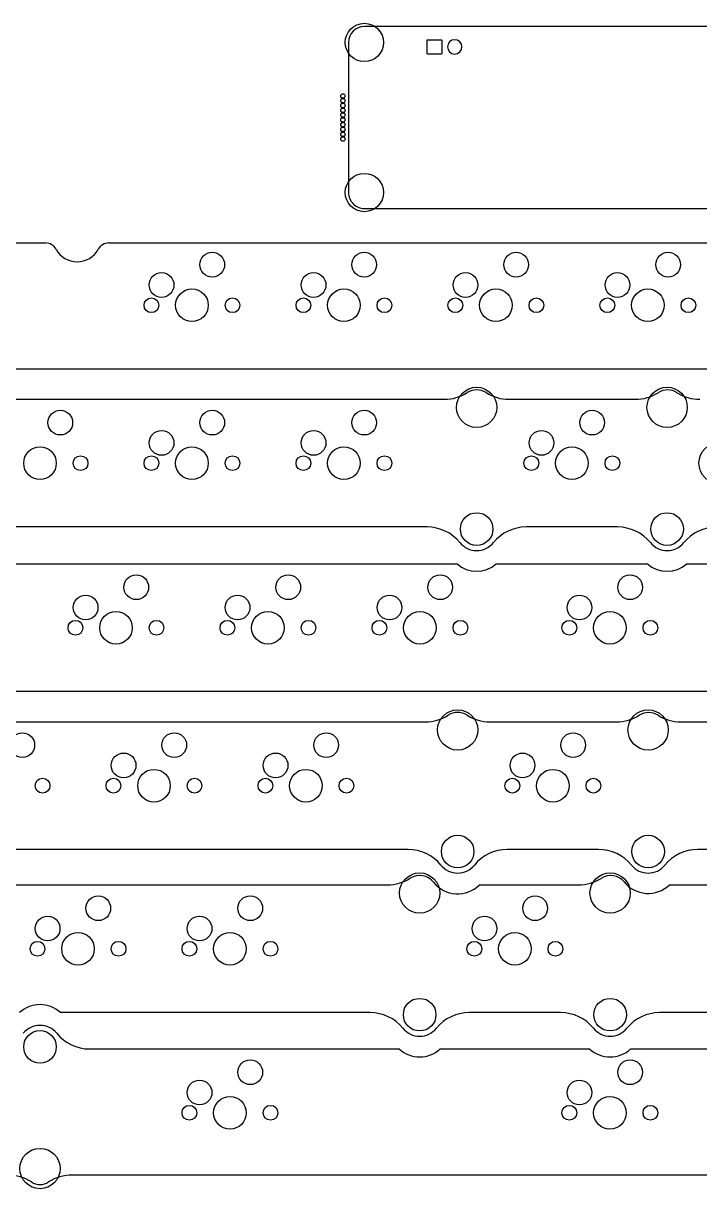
# Model space of a CAD drawing. Extents: x -22 to 351, y -111 to 35.
# Drawn here: x 188.4 to 273.2, y -110.7 to 35.3 of the extents above; entities that cross this region are included whole.
import ezdxf

# ---------------------------------------------------------------- set-up
doc = ezdxf.new("R2010")
doc.units = 0
doc.layers.add('BLACK', color=7, linetype='CONTINUOUS')

msp = doc.modelspace()

# ---------------------------------------------------------------- linework, layer by layer
at = {"layer": 'BLACK', "linetype": 'CONTINUOUS'}
for p, q in [((347.875, 34.925), (231.168, 34.925)), ((347.875, 34.925), (231.168, 34.925)), ((229.168, 32.925), (229.168, 14.125)), ((229.168, 32.925), (229.168, 14.125)), ((239.049, 33.225), (239.053, 33.2445)), ((239.049, 31.525), (239.049, 33.225)), ((239.053, 33.2445), (239.064, 33.2611)), ((239.064, 33.2611), (239.08, 33.2721)), ((239.08, 33.2721), (239.1, 33.276)), ((239.1, 33.276), (240.8, 33.276)), ((240.8, 33.276), (240.82, 33.2721)), ((240.82, 33.2721), (240.836, 33.2611)), ((240.836, 33.2611), (240.847, 33.2445)), ((240.847, 33.2445), (240.851, 33.225)), ((240.851, 33.225), (240.851, 31.525)), ((239.053, 31.5055), (239.049, 31.525)), ((239.064, 31.4889), (239.053, 31.5055)), ((239.08, 31.4779), (239.064, 31.4889)), ((239.1, 31.474), (239.08, 31.4779)), ((240.8, 31.474), (239.1, 31.474)), ((240.82, 31.4779), (240.8, 31.474)), ((240.836, 31.4889), (240.82, 31.4779)), ((240.847, 31.5055), (240.836, 31.4889)), ((240.851, 31.525), (240.847, 31.5055)), ((228.292, 26.0163), (228.293, 26.0177)), ((228.292, 26.0144), (228.292, 26.0163)), ((228.295, 26.0121), (228.292, 26.0144)), ((228.292, 25.8356), (228.294, 25.8378)), ((228.292, 25.8341), (228.292, 25.8356)), ((228.293, 25.8324), (228.292, 25.8341)), ((228.292, 25.4163), (228.293, 25.4177)), ((228.292, 25.4144), (228.292, 25.4163)), ((228.295, 25.4121), (228.292, 25.4144)), ((228.292, 25.2356), (228.294, 25.2378)), ((228.292, 25.2341), (228.292, 25.2356)), ((228.293, 25.2324), (228.292, 25.2341)), ((228.293, 26.0177), (228.295, 26.0174)), ((228.295, 25.8326), (228.293, 25.8324)), ((228.293, 25.4177), (228.295, 25.4174)), ((228.295, 25.2326), (228.293, 25.2324)), ((228.294, 25.8378), (228.328, 25.8989)), ((228.294, 25.2378), (228.328, 25.2989)), ((228.295, 26.0174), (228.363, 25.9719)), ((228.323, 25.968), (228.295, 26.0121)), ((228.363, 25.8781), (228.295, 25.8326)), ((228.295, 25.4174), (228.363, 25.3719)), ((228.323, 25.368), (228.295, 25.4121)), ((228.363, 25.2781), (228.295, 25.2326)), ((228.328, 25.8989), (228.323, 25.968)), ((228.328, 25.2989), (228.323, 25.368)), ((228.363, 25.9719), (228.468, 25.951)), ((228.468, 25.899), (228.363, 25.8781)), ((228.363, 25.3719), (228.468, 25.351)), ((228.468, 25.299), (228.363, 25.2781)), ((228.468, 25.951), (228.573, 25.9719)), ((228.573, 25.8781), (228.468, 25.899)), ((228.468, 25.351), (228.573, 25.3719)), ((228.573, 25.2781), (228.468, 25.299)), ((228.573, 25.9719), (228.641, 26.0174)), ((228.641, 25.8326), (228.573, 25.8781)), ((228.573, 25.3719), (228.641, 25.4174)), ((228.641, 25.2326), (228.573, 25.2781)), ((228.641, 26.0122), (228.608, 25.9511)), ((228.608, 25.9511), (228.613, 25.882)), ((228.641, 25.4122), (228.608, 25.3511)), ((228.608, 25.3511), (228.613, 25.282)), ((228.613, 25.882), (228.641, 25.8379)), ((228.613, 25.282), (228.641, 25.2379)), ((228.641, 26.0174), (228.643, 26.0176)), ((228.643, 26.0144), (228.641, 26.0122)), ((228.641, 25.8379), (228.643, 25.8356)), ((228.642, 25.8323), (228.641, 25.8326)), ((228.641, 25.4174), (228.643, 25.4176)), ((228.643, 25.4144), (228.641, 25.4122)), ((228.641, 25.2379), (228.643, 25.2356)), ((228.642, 25.2323), (228.641, 25.2326)), ((228.644, 25.8337), (228.642, 25.8323)), ((228.644, 25.2337), (228.642, 25.2323)), ((228.643, 26.0176), (228.644, 26.0159)), ((228.644, 26.0159), (228.643, 26.0144)), ((228.643, 25.8356), (228.644, 25.8337)), ((228.643, 25.4176), (228.644, 25.4159)), ((228.644, 25.4159), (228.643, 25.4144)), ((228.643, 25.2356), (228.644, 25.2337)), ((228.292, 24.8163), (228.293, 24.8177)), ((228.292, 24.8144), (228.292, 24.8163)), ((228.295, 24.8121), (228.292, 24.8144)), ((228.292, 24.6356), (228.294, 24.6378)), ((228.292, 24.6341), (228.292, 24.6356)), ((228.293, 24.6324), (228.292, 24.6341)), ((228.292, 24.2163), (228.293, 24.2177)), ((228.292, 24.2144), (228.292, 24.2163)), ((228.295, 24.2121), (228.292, 24.2144)), ((228.292, 24.0356), (228.294, 24.0378)), ((228.292, 24.0341), (228.292, 24.0356)), ((228.293, 24.0324), (228.292, 24.0341)), ((228.292, 23.6163), (228.293, 23.6177)), ((228.292, 23.6144), (228.292, 23.6163)), ((228.295, 23.6121), (228.292, 23.6144)), ((228.292, 23.4356), (228.294, 23.4378)), ((228.292, 23.4341), (228.292, 23.4356)), ((228.293, 23.4324), (228.292, 23.4341)), ((228.293, 24.8177), (228.295, 24.8174)), ((228.295, 24.6326), (228.293, 24.6324)), ((228.293, 24.2177), (228.295, 24.2174)), ((228.295, 24.0326), (228.293, 24.0324)), ((228.293, 23.6177), (228.295, 23.6174)), ((228.295, 23.4326), (228.293, 23.4324)), ((228.294, 24.6378), (228.328, 24.6989)), ((228.294, 24.0378), (228.328, 24.0989)), ((228.294, 23.4378), (228.328, 23.4989)), ((228.295, 24.8174), (228.363, 24.7719)), ((228.323, 24.768), (228.295, 24.8121)), ((228.363, 24.6781), (228.295, 24.6326)), ((228.295, 24.2174), (228.363, 24.1719)), ((228.323, 24.168), (228.295, 24.2121)), ((228.363, 24.0781), (228.295, 24.0326)), ((228.295, 23.6174), (228.363, 23.5719)), ((228.323, 23.568), (228.295, 23.6121)), ((228.363, 23.4781), (228.295, 23.4326)), ((228.328, 24.6989), (228.323, 24.768)), ((228.328, 24.0989), (228.323, 24.168)), ((228.328, 23.4989), (228.323, 23.568)), ((228.363, 24.7719), (228.468, 24.751)), ((228.468, 24.699), (228.363, 24.6781)), ((228.363, 24.1719), (228.468, 24.151)), ((228.468, 24.099), (228.363, 24.0781)), ((228.363, 23.5719), (228.468, 23.551)), ((228.468, 23.499), (228.363, 23.4781)), ((228.468, 24.751), (228.573, 24.7719)), ((228.573, 24.6781), (228.468, 24.699)), ((228.468, 24.151), (228.573, 24.1719)), ((228.573, 24.0781), (228.468, 24.099)), ((228.468, 23.551), (228.573, 23.5719)), ((228.573, 23.4781), (228.468, 23.499)), ((228.573, 24.7719), (228.641, 24.8174)), ((228.641, 24.6326), (228.573, 24.6781)), ((228.573, 24.1719), (228.641, 24.2174)), ((228.641, 24.0326), (228.573, 24.0781)), ((228.573, 23.5719), (228.641, 23.6174)), ((228.641, 23.4326), (228.573, 23.4781)), ((228.641, 24.8122), (228.608, 24.7511)), ((228.608, 24.7511), (228.613, 24.682)), ((228.641, 24.2122), (228.608, 24.1511)), ((228.608, 24.1511), (228.613, 24.082)), ((228.641, 23.6122), (228.608, 23.5511)), ((228.608, 23.5511), (228.613, 23.482)), ((228.613, 24.682), (228.641, 24.6379)), ((228.613, 24.082), (228.641, 24.0379)), ((228.613, 23.482), (228.641, 23.4379)), ((228.641, 24.8174), (228.643, 24.8176)), ((228.643, 24.8144), (228.641, 24.8122)), ((228.641, 24.6379), (228.643, 24.6356)), ((228.642, 24.6323), (228.641, 24.6326)), ((228.641, 24.2174), (228.643, 24.2176)), ((228.643, 24.2144), (228.641, 24.2122)), ((228.641, 24.0379), (228.643, 24.0356)), ((228.642, 24.0323), (228.641, 24.0326)), ((228.641, 23.6174), (228.643, 23.6176)), ((228.643, 23.6144), (228.641, 23.6122)), ((228.641, 23.4379), (228.643, 23.4356)), ((228.642, 23.4323), (228.641, 23.4326)), ((228.644, 24.6337), (228.642, 24.6323)), ((228.644, 24.0337), (228.642, 24.0323)), ((228.644, 23.4337), (228.642, 23.4323)), ((228.643, 24.8176), (228.644, 24.8159)), ((228.644, 24.8159), (228.643, 24.8144)), ((228.643, 24.6356), (228.644, 24.6337)), ((228.643, 24.2176), (228.644, 24.2159)), ((228.644, 24.2159), (228.643, 24.2144)), ((228.643, 24.0356), (228.644, 24.0337)), ((228.643, 23.6176), (228.644, 23.6159)), ((228.644, 23.6159), (228.643, 23.6144)), ((228.643, 23.4356), (228.644, 23.4337)), ((228.292, 23.0163), (228.293, 23.0177)), ((228.292, 23.0144), (228.292, 23.0163)), ((228.295, 23.0121), (228.292, 23.0144)), ((228.292, 22.8356), (228.294, 22.8378)), ((228.292, 22.8341), (228.292, 22.8356)), ((228.293, 22.8324), (228.292, 22.8341)), ((228.292, 22.4163), (228.293, 22.4177)), ((228.292, 22.4144), (228.292, 22.4163)), ((228.295, 22.4121), (228.292, 22.4144)), ((228.292, 22.2356), (228.294, 22.2378)), ((228.292, 22.2341), (228.292, 22.2356)), ((228.293, 22.2324), (228.292, 22.2341)), ((228.293, 23.0177), (228.295, 23.0174)), ((228.295, 22.8326), (228.293, 22.8324)), ((228.293, 22.4177), (228.295, 22.4174)), ((228.295, 22.2326), (228.293, 22.2324)), ((228.294, 22.8378), (228.328, 22.8989)), ((228.294, 22.2378), (228.328, 22.2989)), ((228.295, 23.0174), (228.363, 22.9719)), ((228.323, 22.968), (228.295, 23.0121)), ((228.363, 22.8781), (228.295, 22.8326)), ((228.295, 22.4174), (228.363, 22.3719)), ((228.323, 22.368), (228.295, 22.4121)), ((228.363, 22.2781), (228.295, 22.2326)), ((228.328, 22.8989), (228.323, 22.968)), ((228.328, 22.2989), (228.323, 22.368)), ((228.363, 22.9719), (228.468, 22.951)), ((228.468, 22.899), (228.363, 22.8781)), ((228.363, 22.3719), (228.468, 22.351)), ((228.468, 22.299), (228.363, 22.2781)), ((228.468, 22.951), (228.573, 22.9719)), ((228.573, 22.8781), (228.468, 22.899)), ((228.468, 22.351), (228.573, 22.3719)), ((228.573, 22.2781), (228.468, 22.299)), ((228.573, 22.9719), (228.641, 23.0174)), ((228.641, 22.8326), (228.573, 22.8781)), ((228.573, 22.3719), (228.641, 22.4174)), ((228.641, 22.2326), (228.573, 22.2781)), ((228.641, 23.0122), (228.608, 22.9511)), ((228.608, 22.9511), (228.613, 22.882)), ((228.641, 22.4122), (228.608, 22.3511)), ((228.608, 22.3511), (228.613, 22.282)), ((228.613, 22.882), (228.641, 22.8379)), ((228.613, 22.282), (228.641, 22.2379)), ((228.641, 23.0174), (228.643, 23.0176)), ((228.643, 23.0144), (228.641, 23.0122)), ((228.641, 22.8379), (228.643, 22.8356)), ((228.642, 22.8323), (228.641, 22.8326)), ((228.641, 22.4174), (228.643, 22.4176)), ((228.643, 22.4144), (228.641, 22.4122)), ((228.641, 22.2379), (228.643, 22.2356)), ((228.642, 22.2323), (228.641, 22.2326)), ((228.644, 22.8337), (228.642, 22.8323)), ((228.644, 22.2337), (228.642, 22.2323)), ((228.643, 23.0176), (228.644, 23.0159)), ((228.644, 23.0159), (228.643, 23.0144)), ((228.643, 22.8356), (228.644, 22.8337)), ((228.643, 22.4176), (228.644, 22.4159)), ((228.644, 22.4159), (228.643, 22.4144)), ((228.643, 22.2356), (228.644, 22.2337)), ((228.292, 21.8163), (228.293, 21.8177)), ((228.292, 21.8144), (228.292, 21.8163)), ((228.295, 21.8121), (228.292, 21.8144)), ((228.292, 21.6356), (228.294, 21.6378)), ((228.292, 21.6341), (228.292, 21.6356)), ((228.293, 21.6324), (228.292, 21.6341)), ((228.292, 21.2163), (228.293, 21.2177)), ((228.292, 21.2144), (228.292, 21.2163)), ((228.295, 21.2121), (228.292, 21.2144)), ((228.292, 21.0356), (228.294, 21.0378)), ((228.292, 21.0341), (228.292, 21.0356)), ((228.293, 21.0324), (228.292, 21.0341)), ((228.293, 21.8177), (228.295, 21.8174)), ((228.295, 21.6326), (228.293, 21.6324)), ((228.293, 21.2177), (228.295, 21.2174)), ((228.295, 21.0326), (228.293, 21.0324)), ((228.294, 21.6378), (228.328, 21.6989)), ((228.294, 21.0378), (228.328, 21.0989)), ((228.295, 21.8174), (228.363, 21.7719)), ((228.323, 21.768), (228.295, 21.8121)), ((228.363, 21.6781), (228.295, 21.6326)), ((228.295, 21.2174), (228.363, 21.1719)), ((228.323, 21.168), (228.295, 21.2121)), ((228.363, 21.0781), (228.295, 21.0326)), ((228.328, 21.6989), (228.323, 21.768)), ((228.328, 21.0989), (228.323, 21.168)), ((228.363, 21.7719), (228.468, 21.751)), ((228.468, 21.699), (228.363, 21.6781)), ((228.363, 21.1719), (228.468, 21.151)), ((228.468, 21.099), (228.363, 21.0781)), ((228.468, 21.751), (228.573, 21.7719)), ((228.573, 21.6781), (228.468, 21.699)), ((228.468, 21.151), (228.573, 21.1719)), ((228.573, 21.0781), (228.468, 21.099)), ((228.573, 21.7719), (228.641, 21.8174)), ((228.641, 21.6326), (228.573, 21.6781)), ((228.573, 21.1719), (228.641, 21.2174)), ((228.641, 21.0326), (228.573, 21.0781)), ((228.641, 21.8122), (228.608, 21.7511)), ((228.608, 21.7511), (228.613, 21.682)), ((228.641, 21.2122), (228.608, 21.1511)), ((228.608, 21.1511), (228.613, 21.082)), ((228.613, 21.682), (228.641, 21.6379)), ((228.613, 21.082), (228.641, 21.0379)), ((228.641, 21.8174), (228.643, 21.8176)), ((228.643, 21.8144), (228.641, 21.8122)), ((228.641, 21.6379), (228.643, 21.6356)), ((228.642, 21.6323), (228.641, 21.6326)), ((228.641, 21.2174), (228.643, 21.2176)), ((228.643, 21.2144), (228.641, 21.2122)), ((228.641, 21.0379), (228.643, 21.0356)), ((228.642, 21.0323), (228.641, 21.0326)), ((228.644, 21.6337), (228.642, 21.6323)), ((228.644, 21.0337), (228.642, 21.0323)), ((228.643, 21.8176), (228.644, 21.8159)), ((228.644, 21.8159), (228.643, 21.8144)), ((228.643, 21.6356), (228.644, 21.6337)), ((228.643, 21.2176), (228.644, 21.2159)), ((228.644, 21.2159), (228.643, 21.2144)), ((228.643, 21.0356), (228.644, 21.0337)), ((231.168, 12.125), (347.875, 12.125)), ((231.168, 12.125), (347.875, 12.125)), ((113.382, 7.8), (191.201, 7.8)), ((113.382, 7.8), (191.201, 7.8)), ((199.112, 7.8), (274.651, 7.8)), ((199.112, 7.8), (274.651, 7.8)), ((349.875, -8), (-21.025, -8)), ((349.875, -8), (-21.025, -8)), ((-21.025, -11.785), (241.191, -11.785)), ((-21.025, -11.785), (241.191, -11.785)), ((249.283, -11.785), (265.152, -11.785)), ((249.283, -11.785), (265.152, -11.785)), ((239.028, -27.785), (-21.025, -27.785)), ((239.028, -27.785), (-21.025, -27.785)), ((262.904, -27.785), (251.446, -27.785)), ((262.904, -27.785), (251.446, -27.785)), ((-21.025, -32.4133), (242.78, -32.4133)), ((-21.025, -32.4133), (242.78, -32.4133)), ((247.694, -32.4133), (266.656, -32.4133)), ((247.694, -32.4133), (266.656, -32.4133)), ((271.57, -32.4133), (349.875, -32.4133)), ((271.57, -32.4133), (349.875, -32.4133)), ((349.875, -48.4133), (-21.025, -48.4133)), ((349.875, -48.4133), (-21.025, -48.4133)), ((-21.025, -52.1983), (238.81, -52.1983)), ((-21.025, -52.1983), (238.81, -52.1983)), ((246.902, -52.1983), (262.771, -52.1983)), ((246.902, -52.1983), (262.771, -52.1983)), ((270.816, -52.1983), (349.875, -52.1983)), ((270.816, -52.1983), (349.875, -52.1983)), ((236.647, -68.1983), (-21.025, -68.1983)), ((236.647, -68.1983), (-21.025, -68.1983)), ((260.523, -68.1983), (249.064, -68.1983)), ((260.523, -68.1983), (249.064, -68.1983)), ((349.875, -68.1983), (272.94, -68.1983)), ((349.875, -68.1983), (272.94, -68.1983)), ((27.9288, -72.6353), (234.047, -72.6353)), ((27.9288, -72.6353), (234.047, -72.6353)), ((245.58, -72.6353), (258.009, -72.6353)), ((245.58, -72.6353), (258.009, -72.6353)), ((269.395, -72.6353), (349.875, -72.6353)), ((269.395, -72.6353), (349.875, -72.6353)), ((231.885, -88.6353), (193.074, -88.6353)), ((231.885, -88.6353), (193.074, -88.6353)), ((255.761, -88.6353), (244.302, -88.6353)), ((255.761, -88.6353), (244.302, -88.6353)), ((349.875, -88.6353), (268.178, -88.6353)), ((349.875, -88.6353), (268.178, -88.6353)), ((196.709, -93.1853), (235.519, -93.1853)), ((196.709, -93.1853), (235.519, -93.1853)), ((240.668, -93.1853), (259.395, -93.1853)), ((240.668, -93.1853), (259.395, -93.1853)), ((264.544, -93.1853), (349.875, -93.1853)), ((264.544, -93.1853), (349.875, -93.1853)), ((347.375, -108.985), (194.546, -108.985)), ((347.375, -108.985), (194.546, -108.985))]:
    msp.add_line(p, q, dxfattribs=at)
at = {"layer": 'BLACK'}
for centre, radius in [((231.168, 32.925), 2.401), ((228.468, 26.225), 0.276), ((228.468, 25.625), 0.276), ((228.468, 25.025), 0.276), ((228.468, 24.425), 0.276), ((228.468, 23.825), 0.276), ((228.468, 23.225), 0.276), ((228.468, 22.625), 0.276), ((228.468, 22.025), 0.276), ((228.468, 21.425), 0.276), ((228.468, 20.825), 0.276), ((231.168, 14.125), 2.401), ((212.09, 5.08), 1.551), ((231.14, 5.08), 1.551), ((250.19, 5.08), 1.551), ((269.24, 5.08), 1.551), ((205.74, 2.54), 1.551), ((224.79, 2.54), 1.551), ((243.84, 2.54), 1.551), ((262.89, 2.54), 1.551), ((209.55, 0), 2.0449), ((228.6, 0), 2.0449), ((247.65, 0), 2.0449), ((266.7, 0), 2.0449), ((204.47, 0), 0.926), ((214.63, 0), 0.926), ((223.52, 0), 0.926), ((233.68, 0), 0.926), ((242.57, 0), 0.926), ((252.73, 0), 0.926), ((261.62, 0), 0.926), ((271.78, 0), 0.926), ((245.237, -12.8), 2.524), ((269.113, -12.8), 2.524), ((193.04, -14.705), 1.551), ((212.09, -14.705), 1.551), ((231.14, -14.705), 1.551), ((259.715, -14.705), 1.551), ((205.74, -17.245), 1.551), ((224.79, -17.245), 1.551), ((253.365, -17.245), 1.551), ((275.701, -19.785), 2.6), ((190.5, -19.785), 2.0449), ((195.58, -19.785), 0.926), ((204.47, -19.785), 0.926), ((209.55, -19.785), 2.0449), ((214.63, -19.785), 0.926), ((223.52, -19.785), 0.926), ((228.6, -19.785), 2.0449), ((233.68, -19.785), 0.926), ((252.095, -19.785), 0.926), ((257.175, -19.785), 2.0449), ((262.255, -19.785), 0.926), ((245.237, -28.04), 2.0449), ((269.113, -28.04), 2.0449), ((202.565, -35.3333), 1.551), ((221.615, -35.3333), 1.551), ((240.665, -35.3333), 1.551), ((264.477, -35.3333), 1.551), ((196.215, -37.8733), 1.551), ((215.265, -37.8733), 1.551), ((234.315, -37.8733), 1.551), ((258.127, -37.8733), 1.551), ((200.025, -40.4133), 2.0449), ((219.075, -40.4133), 2.0449), ((238.125, -40.4133), 2.0449), ((261.938, -40.4133), 2.0449), ((194.945, -40.4133), 0.926), ((205.105, -40.4133), 0.926), ((213.995, -40.4133), 0.926), ((224.155, -40.4133), 0.926), ((233.045, -40.4133), 0.926), ((243.205, -40.4133), 0.926), ((256.858, -40.4133), 0.926), ((267.017, -40.4133), 0.926), ((242.856, -53.2133), 2.524), ((266.732, -53.2133), 2.524), ((188.278, -55.1183), 1.551), ((207.327, -55.1183), 1.551), ((226.377, -55.1183), 1.551), ((257.334, -55.1183), 1.551), ((200.977, -57.6583), 1.551), ((220.028, -57.6583), 1.551), ((250.984, -57.6583), 1.551), ((204.787, -60.1983), 2.0449), ((223.837, -60.1983), 2.0449), ((254.794, -60.1983), 2.0449), ((190.817, -60.1983), 0.926), ((199.707, -60.1983), 0.926), ((209.867, -60.1983), 0.926), ((218.757, -60.1983), 0.926), ((228.917, -60.1983), 0.926), ((249.714, -60.1983), 0.926), ((259.874, -60.1983), 0.926), ((242.856, -68.4533), 2.0449), ((266.732, -68.4533), 2.0449), ((238.093, -73.6503), 2.524), ((261.969, -73.6503), 2.524), ((197.802, -75.5553), 1.551), ((216.852, -75.5553), 1.551), ((252.571, -75.5553), 1.551), ((191.452, -78.0953), 1.551), ((210.502, -78.0953), 1.551), ((246.221, -78.0953), 1.551), ((195.262, -80.6353), 2.0449), ((214.312, -80.6353), 2.0449), ((250.031, -80.6353), 2.0449), ((190.183, -80.6353), 0.926), ((200.343, -80.6353), 0.926), ((209.232, -80.6353), 0.926), ((219.392, -80.6353), 0.926), ((244.951, -80.6353), 0.926), ((255.111, -80.6353), 0.926), ((238.093, -88.8903), 2.0449), ((261.969, -88.8903), 2.0449), ((190.5, -92.9303), 2.0449), ((216.852, -96.1053), 1.551), ((264.477, -96.1053), 1.551), ((210.502, -98.6453), 1.551), ((258.127, -98.6453), 1.551), ((214.312, -101.185), 2.0449), ((261.938, -101.185), 2.0449), ((209.232, -101.185), 0.926), ((219.392, -101.185), 0.926), ((256.858, -101.185), 0.926), ((267.017, -101.185), 0.926), ((190.5, -108.17), 2.524)]:
    msp.add_circle(centre, radius, dxfattribs=at)
for centre, radius, start, end in [((231.168, 32.925), 2.00006, 90.0016, 180), ((231.168, 32.925), 2.00006, 90.0016, 180), ((242.49, 32.375), 0.901, 450, 630), ((242.49, 32.375), 0.901, 270, 450), ((231.168, 14.1249), 1.9999, -180.003, -89.9988), ((231.168, 14.1249), 1.9999, -180.003, -89.9988), ((191.201, 6.3), 1.5, 28.4788, 89.9989), ((191.201, 6.3), 1.5, 28.4788, 89.9989), ((199.112, 6.3), 1.49997, 89.9989, 151.52), ((199.112, 6.3), 1.49997, 89.9989, 151.52), ((195.157, 8.44579), 3, -151.521, -28.4794), ((195.157, 8.44579), 3, -151.521, -28.4794), ((241.191, -6.4851), 5.29987, -90.0009, -57.3521), ((241.191, -6.4851), 5.29987, -90.0009, -57.3521), ((245.237, -12.8), 2.2, 57.3519, 122.648), ((245.237, -12.8), 2.2, 57.3519, 122.648), ((249.283, -6.4849), 5.3001, -122.648, -90.0002), ((249.283, -6.4849), 5.3001, -122.648, -90.0002), ((265.152, -6.4852), 5.29979, -90.0008, -57.5645), ((265.152, -6.4852), 5.29979, -90.0008, -57.5645), ((269.175, -12.815), 2.2, 57.565, 122.435), ((269.175, -12.815), 2.2, 57.565, 122.435), ((273.198, -6.4848), 5.3002, -122.434, -90.0003), ((273.198, -6.4848), 5.3002, -122.434, -90.0003), ((239.028, -33.085), 5.3, 39.0963, 90), ((239.028, -33.085), 5.3, 39.0963, 90), ((251.446, -33.085), 5.3, 90, 140.904), ((251.446, -33.085), 5.3, 90, 140.904), ((262.904, -33.085), 5.3, 39.0963, 90), ((262.904, -33.085), 5.3, 39.0963, 90), ((275.322, -33.085), 5.3, 90, 140.904), ((275.322, -33.085), 5.3, 90, 140.904), ((245.237, -28.04), 2.7, -140.904, -39.0962), ((245.237, -28.04), 2.7, -140.904, -39.0962), ((269.113, -28.04), 2.7, -140.904, -39.0962), ((269.113, -28.04), 2.7, -140.904, -39.0962), ((245.237, -29.6183), 3.72166, -131.322, -48.6779), ((245.237, -29.6183), 3.72166, -131.322, -48.6779), ((269.113, -29.6183), 3.72166, -131.322, -48.6779), ((269.113, -29.6183), 3.72166, -131.322, -48.6779), ((242.856, -53.2133), 2.2, 57.3519, 122.648), ((242.856, -53.2133), 2.2, 57.3519, 122.648), ((266.794, -53.2283), 2.2, 57.565, 122.435), ((266.794, -53.2283), 2.2, 57.565, 122.435), ((238.81, -46.898), 5.30033, -89.9993, -57.3533), ((238.81, -46.898), 5.30033, -89.9993, -57.3533), ((246.902, -46.8986), 5.29974, -122.649, -89.9997), ((246.902, -46.8986), 5.29974, -122.649, -89.9997), ((262.771, -46.8981), 5.30025, -89.9992, -57.5657), ((262.771, -46.8981), 5.30025, -89.9992, -57.5657), ((270.816, -46.8986), 5.29974, -122.436, -89.9997), ((270.816, -46.8986), 5.29974, -122.436, -89.9997), ((236.647, -73.4986), 5.30025, 39.0974, 89.9984), ((236.647, -73.4986), 5.30025, 39.0974, 89.9984), ((249.064, -73.4981), 5.29973, 89.9984, 140.905), ((249.064, -73.4981), 5.29973, 89.9984, 140.905), ((260.523, -73.4986), 5.30025, 39.0974, 89.9984), ((260.523, -73.4986), 5.30025, 39.0974, 89.9984), ((272.94, -73.4981), 5.29973, 89.9984, 140.905), ((272.94, -73.4981), 5.29973, 89.9984, 140.905), ((238.093, -73.6504), 2.20003, 37.9563, 122.646), ((238.093, -73.6504), 2.20003, 37.9563, 122.646), ((242.856, -68.4533), 2.7, -140.904, -39.0962), ((242.856, -68.4533), 2.7, -140.904, -39.0962), ((262.031, -73.6652), 2.19991, 39.7353, 122.438), ((262.031, -73.6652), 2.19991, 39.7353, 122.438), ((266.732, -68.4533), 2.7, -140.904, -39.0962), ((266.732, -68.4533), 2.7, -140.904, -39.0962), ((234.047, -67.335), 5.30032, -89.9993, -57.3532), ((234.047, -67.335), 5.30032, -89.9993, -57.3532), ((242.856, -69.8852), 3.87111, -141.41, -45.2694), ((242.856, -69.8852), 3.87111, -141.41, -45.2694), ((258.009, -67.3351), 5.30024, -89.9992, -57.5656), ((258.009, -67.3351), 5.30024, -89.9992, -57.5656), ((266.732, -69.8402), 3.86044, -141.284, -46.3895), ((266.732, -69.8402), 3.86044, -141.284, -46.3895), ((190.5, -91.4303), 3.8, 47.3517, 132.648), ((190.5, -91.4303), 3.8, 47.3517, 132.648), ((231.884, -93.9356), 5.30027, 39.0975, 89.9984), ((231.884, -93.9356), 5.30027, 39.0975, 89.9984), ((244.302, -93.9351), 5.29974, 89.9984, 140.905), ((244.302, -93.9351), 5.29974, 89.9984, 140.905), ((255.76, -93.9356), 5.30027, 39.0975, 89.9984), ((255.76, -93.9356), 5.30027, 39.0975, 89.9984), ((268.178, -93.9351), 5.29974, 89.9984, 140.905), ((268.178, -93.9351), 5.29974, 89.9984, 140.905), ((190.5, -92.9303), 2.7, 39.0963, 140.904), ((190.5, -92.9303), 2.7, 39.0963, 140.904), ((196.709, -87.8854), 5.29993, -140.904, -90), ((196.709, -87.8854), 5.29993, -140.904, -90), ((238.093, -88.8903), 2.7, -140.904, -39.0962), ((238.093, -88.8903), 2.7, -140.904, -39.0962), ((261.969, -88.8903), 2.7, -140.904, -39.0962), ((261.969, -88.8903), 2.7, -140.904, -39.0962), ((238.093, -90.3903), 3.8, -132.648, -47.3517), ((238.093, -90.3903), 3.8, -132.648, -47.3517), ((261.969, -90.3903), 3.8, -132.648, -47.3517), ((261.969, -90.3903), 3.8, -132.648, -47.3517), ((186.454, -114.485), 5.49997, 57.3516, 89.9998), ((186.454, -114.485), 5.49997, 57.3516, 89.9998), ((194.546, -114.485), 5.49998, 90.0002, 122.648), ((194.546, -114.485), 5.49998, 90.0002, 122.648), ((190.5, -108.17), 2, -122.648, -57.3519), ((190.5, -108.17), 2, -122.648, -57.3519)]:
    msp.add_arc(centre, radius, start, end, dxfattribs=at)

doc.saveas('drawing.dxf')
